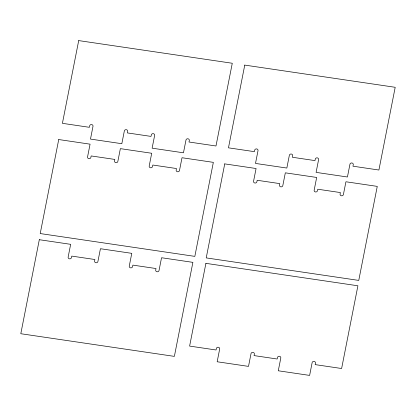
<?xml version="1.0" encoding="UTF-8"?>
<svg xmlns="http://www.w3.org/2000/svg" width="416" height="416" viewBox="0 0 416 416"><rect width="100%" height="100%" fill="white"/><g stroke="black" fill="none" stroke-linecap="round" stroke-linejoin="round"><path stroke-width="0.62" d="M58.729 139.542L40.212 233.558L194.834 256.376L213.346 162.36L182.005 157.732L179.488 170.513A1.685 1.513 -3.4 0 1 177.533 171.761A1.685 1.513 -3.4 0 1 176.171 170.024L176.467 168.527L152.802 165.032L152.506 166.53A1.685 1.513 -3.4 0 1 150.556 167.778A1.685 1.513 -3.4 0 1 149.193 166.041L151.705 153.265L120.364 148.637L117.848 161.418A1.685 1.513 -3.4 0 1 115.898 162.666A1.685 1.513 -3.4 0 1 114.53 160.924L114.826 159.432L91.161 155.938L90.87 157.435A1.685 1.513 -3.4 0 1 88.915 158.683A1.685 1.513 -3.4 0 1 87.552 156.946L90.069 144.17L58.729 139.542M39.312 239.704L20.8 333.72L174.377 356.382L192.889 262.361L161.543 257.738L159.032 270.514A1.685 1.513 -3.4 0 1 157.076 271.762A1.685 1.513 -3.4 0 1 155.714 270.026L156.005 268.533L132.865 265.117L132.574 266.609A1.685 1.513 -3.4 0 1 130.619 267.857A1.685 1.513 -3.4 0 1 129.256 266.12L131.773 253.344L100.428 248.721L97.911 261.498A1.685 1.513 -3.4 0 1 95.961 262.746A1.685 1.513 -3.4 0 1 94.598 261.009L94.89 259.511L71.75 256.1L71.453 257.592A1.685 1.513 -3.4 0 1 69.503 258.84A1.685 1.513 -3.4 0 1 68.141 257.104L70.652 244.327L39.312 239.704M78.702 40.596L62.41 123.328L89.393 127.312L89.684 125.814A1.685 1.513 -3.4 0 1 91.64 124.566A1.685 1.513 -3.4 0 1 93.002 126.303L90.485 139.084L121.831 143.707L124.342 130.931A1.685 1.513 -3.4 0 1 126.298 129.683A1.685 1.513 -3.4 0 1 127.66 131.42L127.369 132.917L151.029 136.406L151.325 134.909A1.685 1.513 -3.4 0 1 153.275 133.661A1.685 1.513 -3.4 0 1 154.643 135.403L152.126 148.179L183.466 152.802L185.983 140.026A1.685 1.513 -3.4 0 1 187.938 138.778A1.685 1.513 -3.4 0 1 189.301 140.514L189.004 142.012L215.987 145.99L232.279 63.258L78.702 40.596M224.734 163.883L206.222 257.899L358.753 280.41L377.265 186.389L345.925 181.766L343.408 194.542A1.685 1.513 -3.4 0 1 341.458 195.79A1.685 1.513 -3.4 0 1 340.09 194.054L340.387 192.561L317.767 189.223L317.47 190.715A1.685 1.513 -3.4 0 1 315.52 191.963A1.685 1.513 -3.4 0 1 314.158 190.226L316.67 177.45L285.329 172.827L282.812 185.604A1.685 1.513 -3.4 0 1 280.862 186.852A1.685 1.513 -3.4 0 1 279.495 185.115L279.791 183.617L257.171 180.279L256.88 181.776A1.685 1.513 -3.4 0 1 254.925 183.024A1.685 1.513 -3.4 0 1 253.562 181.288L256.079 168.511L224.734 163.883M244.759 65.099L228.467 147.831L254.405 151.658L254.696 150.166A1.685 1.513 -3.4 0 1 256.651 148.918A1.685 1.513 -3.4 0 1 258.014 150.654L255.497 163.431L286.842 168.054L289.359 155.277A1.685 1.513 -3.4 0 1 291.309 154.029A1.685 1.513 -3.4 0 1 292.672 155.766L292.38 157.264L315 160.602L315.292 159.104A1.685 1.513 -3.4 0 1 317.247 157.856A1.685 1.513 -3.4 0 1 318.609 159.593L316.092 172.375L347.433 176.998L349.95 164.221A1.685 1.513 -3.4 0 1 351.905 162.973A1.685 1.513 -3.4 0 1 353.267 164.71L352.976 166.202L378.908 170.03L395.2 87.298L244.759 65.099M205.904 263.354L189.613 346.086L216.07 349.991L216.367 348.494A1.685 1.513 -3.4 0 1 218.317 347.246A1.685 1.513 -3.4 0 1 219.684 348.982L217.168 361.764L248.508 366.387L251.025 353.61A1.685 1.513 -3.4 0 1 252.975 352.362A1.685 1.513 -3.4 0 1 254.342 354.099L254.046 355.592L277.186 359.008L277.482 357.516A1.685 1.513 -3.4 0 1 279.432 356.268A1.685 1.513 -3.4 0 1 280.8 358.004L278.283 370.781L309.624 375.404L312.14 362.627A1.685 1.513 -3.4 0 1 314.09 361.379A1.685 1.513 -3.4 0 1 315.458 363.116L315.162 364.614L341.619 368.514L357.911 285.782L205.904 263.354"/></g></svg>
